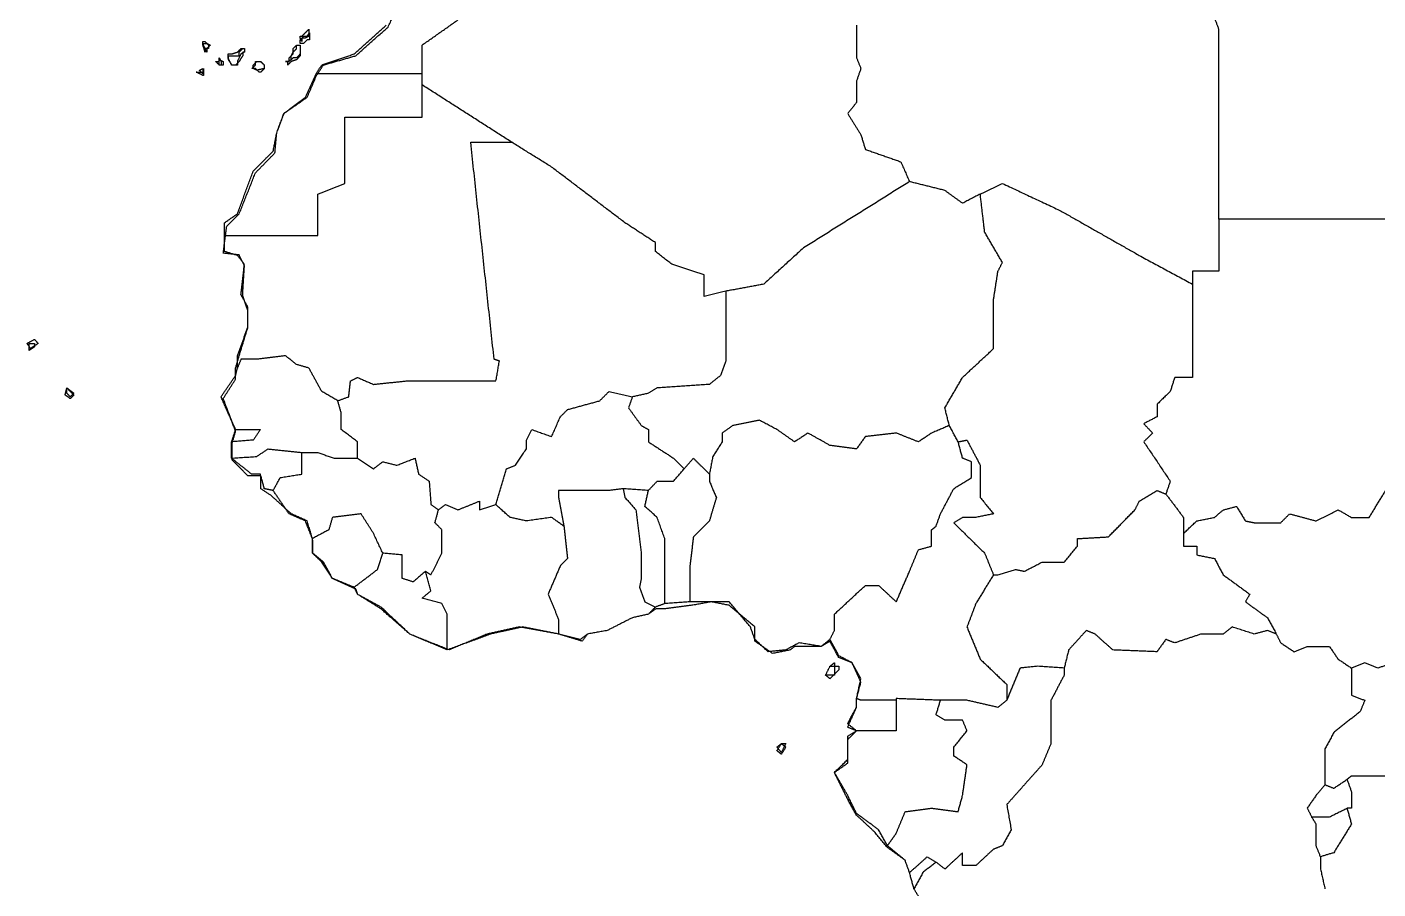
# Model space of a CAD drawing. Header units: millimetres. Extents: x 4 to 525, y -334 to -6.
# Drawn here: x 220.2 to 301.1, y -247.8 to -196.2 of the extents above; entities that cross this region are included whole.
import ezdxf

# ---------------------------------------------------------------- set-up
doc = ezdxf.new("R2010")
doc.units = ezdxf.units.MM
for name, color, linetype in [('boundaries346', 7, 'CONTINUOUS'), ('boundaries353', 7, 'CONTINUOUS'), ('boundaries375', 7, 'CONTINUOUS'), ('boundaries382', 7, 'CONTINUOUS'), ('boundaries395', 7, 'CONTINUOUS'), ('boundaries398', 7, 'CONTINUOUS'), ('boundaries399', 7, 'CONTINUOUS'), ('boundaries400', 7, 'CONTINUOUS'), ('boundaries405', 7, 'CONTINUOUS'), ('boundaries407', 7, 'CONTINUOUS'), ('boundaries409', 7, 'CONTINUOUS'), ('boundaries411', 7, 'CONTINUOUS'), ('boundaries412', 7, 'CONTINUOUS'), ('boundaries413', 7, 'CONTINUOUS'), ('boundaries415', 7, 'CONTINUOUS'), ('boundaries416', 7, 'CONTINUOUS'), ('boundaries430', 7, 'CONTINUOUS'), ('boundaries431', 7, 'CONTINUOUS'), ('boundaries443', 7, 'CONTINUOUS'), ('boundaries444', 7, 'CONTINUOUS'), ('boundaries445', 7, 'CONTINUOUS'), ('boundaries449', 7, 'CONTINUOUS'), ('boundaries465', 7, 'CONTINUOUS'), ('boundaries466', 7, 'CONTINUOUS'), ('boundaries477', 7, 'CONTINUOUS'), ('boundaries486', 7, 'CONTINUOUS'), ('boundaries489', 7, 'CONTINUOUS'), ('boundaries516', 7, 'CONTINUOUS'), ('boundaries520', 7, 'CONTINUOUS'), ('boundaries523', 7, 'CONTINUOUS'), ('boundaries529', 7, 'CONTINUOUS'), ('boundaries531', 7, 'CONTINUOUS'), ('boundaries534', 7, 'CONTINUOUS'), ('boundaries537', 7, 'CONTINUOUS'), ('boundaries546', 7, 'CONTINUOUS'), ('boundaries548', 7, 'CONTINUOUS'), ('boundaries549', 7, 'CONTINUOUS'), ('boundaries550', 7, 'CONTINUOUS'), ('boundaries557', 7, 'CONTINUOUS'), ('boundaries558', 7, 'CONTINUOUS'), ('boundaries559', 7, 'CONTINUOUS'), ('boundaries564', 7, 'CONTINUOUS'), ('boundaries565', 7, 'CONTINUOUS'), ('boundaries566', 7, 'CONTINUOUS'), ('boundaries571', 7, 'CONTINUOUS'), ('boundaries572', 7, 'CONTINUOUS'), ('boundaries574', 7, 'CONTINUOUS'), ('boundaries578', 7, 'CONTINUOUS'), ('boundaries581', 7, 'CONTINUOUS'), ('boundaries584', 7, 'CONTINUOUS'), ('boundaries593', 7, 'CONTINUOUS'), ('boundaries594', 7, 'CONTINUOUS'), ('boundaries595', 7, 'CONTINUOUS'), ('boundaries598', 7, 'CONTINUOUS'), ('boundaries599', 7, 'CONTINUOUS'), ('boundaries601', 7, 'CONTINUOUS'), ('boundaries603', 7, 'CONTINUOUS'), ('boundaries608', 7, 'CONTINUOUS'), ('boundaries609', 7, 'CONTINUOUS'), ('boundaries611', 7, 'CONTINUOUS'), ('boundaries613', 7, 'CONTINUOUS'), ('boundaries619', 7, 'CONTINUOUS'), ('boundaries620', 7, 'CONTINUOUS'), ('boundaries621', 7, 'CONTINUOUS'), ('boundaries626', 7, 'CONTINUOUS'), ('boundaries627', 7, 'CONTINUOUS'), ('boundaries629', 7, 'CONTINUOUS'), ('boundaries630', 7, 'CONTINUOUS'), ('boundaries635', 7, 'CONTINUOUS'), ('boundaries638', 7, 'CONTINUOUS'), ('boundaries640', 7, 'CONTINUOUS'), ('boundaries642', 7, 'CONTINUOUS'), ('boundaries643', 7, 'CONTINUOUS'), ('boundaries648', 7, 'CONTINUOUS'), ('boundaries650', 7, 'CONTINUOUS'), ('boundaries655', 7, 'CONTINUOUS'), ('boundaries658', 7, 'CONTINUOUS'), ('boundaries665', 7, 'CONTINUOUS'), ('boundaries670', 7, 'CONTINUOUS'), ('boundaries672', 7, 'CONTINUOUS'), ('boundaries673', 7, 'CONTINUOUS'), ('boundaries674', 7, 'CONTINUOUS'), ('boundaries677', 7, 'CONTINUOUS'), ('boundaries678', 7, 'CONTINUOUS'), ('boundaries679', 7, 'CONTINUOUS'), ('boundaries680', 7, 'CONTINUOUS'), ('boundaries681', 7, 'CONTINUOUS'), ('boundaries682', 7, 'CONTINUOUS'), ('boundaries692', 7, 'CONTINUOUS'), ('boundaries695', 7, 'CONTINUOUS'), ('boundaries705', 7, 'CONTINUOUS'), ('boundaries707', 7, 'CONTINUOUS'), ('boundaries708', 7, 'CONTINUOUS'), ('boundaries709', 7, 'CONTINUOUS'), ('boundaries713', 7, 'CONTINUOUS'), ('boundaries714', 7, 'CONTINUOUS'), ('boundaries719', 7, 'CONTINUOUS'), ('boundaries724', 7, 'CONTINUOUS'), ('boundaries729', 7, 'CONTINUOUS'), ('boundaries730', 7, 'CONTINUOUS'), ('boundaries731', 7, 'CONTINUOUS'), ('boundaries733', 7, 'CONTINUOUS'), ('mapOutline080', 7, 'CONTINUOUS'), ('mapOutline090', 7, 'CONTINUOUS'), ('mapOutline123', 7, 'CONTINUOUS'), ('mapOutline129', 7, 'CONTINUOUS'), ('mapOutline171', 7, 'CONTINUOUS'), ('mapOutline172', 7, 'CONTINUOUS'), ('mapOutline173', 7, 'CONTINUOUS'), ('mapOutline174', 7, 'CONTINUOUS'), ('mapOutline175', 7, 'CONTINUOUS'), ('mapOutline176', 7, 'CONTINUOUS'), ('mapOutline178', 7, 'CONTINUOUS'), ('mapOutline279', 7, 'CONTINUOUS')]:
    doc.layers.add(name, color=color, linetype=linetype)

msp = doc.modelspace()

# ---------------------------------------------------------------- linework, layer by layer
at = {"layer": 'boundaries346'}
for points in [[(239.792, -197.803), (241.723, -196.083)], [(237.86, -198.464), (239.792, -197.803)], [(237.516, -198.993), (237.86, -198.464)]]:
    msp.add_open_spline(points, degree=1, dxfattribs=at)
at = {"layer": 'boundaries353'}
for points in [[(243.866, -197.273), (246.01, -195.765)], [(243.866, -198.993), (243.866, -197.273)]]:
    msp.add_open_spline(points, degree=1, dxfattribs=at)
at = {"layer": 'boundaries375'}
for points in [[(291.571, -196.321), (291.042, -194.919)], [(291.571, -207.698), (291.571, -196.321)]]:
    msp.add_open_spline(points, degree=1, dxfattribs=at)
at = {"layer": 'boundaries382'}
for points in [[(269.875, -196.083), (269.875, -198.041)], [(269.875, -198.041), (270.14, -198.676)], [(270.14, -198.676), (269.875, -199.416)], [(269.875, -199.416), (269.875, -200.713)], [(269.875, -200.713), (269.346, -201.374)], [(269.346, -201.374), (270.14, -202.644)], [(270.14, -202.644), (270.404, -203.517)], [(270.404, -203.517), (272.521, -204.258)], [(272.521, -204.258), (273.05, -205.449)]]:
    msp.add_open_spline(points, degree=1, dxfattribs=at)
at = {"layer": 'boundaries395'}
for points in [[(236.67, -196.744), (236.881, -196.533)], [(236.881, -196.533), (237.093, -196.321)], [(237.093, -196.321), (237.093, -196.533)], [(237.093, -196.533), (237.093, -196.744)], [(236.564, -196.85), (236.564, -196.744)], [(236.564, -196.744), (236.67, -196.744)], [(236.67, -197.062), (236.564, -196.85)], [(236.67, -196.85), (236.67, -197.062)], [(236.881, -196.85), (236.67, -196.85)], [(237.093, -196.744), (236.881, -196.85)]]:
    msp.add_open_spline(points, degree=1, dxfattribs=at)
at = {"layer": 'boundaries398'}
for points in [[(230.743, -197.273), (230.743, -197.062)], [(230.743, -197.062), (230.875, -197.062)], [(230.875, -197.697), (230.743, -197.273)], [(230.875, -197.062), (231.087, -197.273)], [(231.087, -197.273), (231.087, -197.485)], [(230.875, -197.485), (230.875, -197.697)], [(231.087, -197.485), (230.875, -197.485)]]:
    msp.add_open_spline(points, degree=1, dxfattribs=at)
at = {"layer": 'boundaries399'}
for points in [[(236.352, -197.485), (236.352, -197.273)], [(236.352, -197.273), (236.564, -197.273)], [(236.564, -197.273), (236.564, -197.485)], [(235.903, -198.041), (236.141, -197.802)], [(236.141, -198.041), (235.903, -198.252)], [(235.903, -198.252), (235.903, -198.041)], [(236.141, -197.697), (236.352, -197.485)], [(236.141, -197.802), (236.141, -197.697)], [(236.352, -198.041), (236.141, -198.041)], [(236.564, -197.803), (236.352, -198.041)], [(236.564, -197.485), (236.564, -197.802)], [(235.903, -198.252), (235.691, -198.252)], [(235.691, -198.252), (235.903, -198.252)]]:
    msp.add_open_spline(points, degree=1, dxfattribs=at)
at = {"layer": 'boundaries400'}
for points in [[(232.251, -197.802), (232.463, -197.802)], [(232.251, -198.041), (232.251, -197.803)], [(232.463, -198.464), (232.251, -198.041)], [(232.463, -197.802), (232.807, -197.697)], [(232.807, -197.697), (233.019, -197.485)], [(233.019, -197.802), (232.807, -198.252)], [(233.019, -197.485), (233.23, -197.485)], [(233.23, -197.697), (233.019, -197.802)], [(233.23, -197.485), (233.23, -197.697)], [(232.807, -198.464), (232.463, -198.464)], [(232.807, -198.252), (232.807, -198.464)]]:
    msp.add_open_spline(points, degree=1, dxfattribs=at)
at = {"layer": 'boundaries405'}
for points in [[(231.722, -198.252), (231.722, -198.041)], [(231.722, -198.041), (231.828, -198.252)], [(231.722, -198.464), (231.722, -198.252)], [(231.828, -198.464), (231.722, -198.464)], [(231.828, -198.252), (231.828, -198.464)]]:
    msp.add_open_spline(points, degree=1, dxfattribs=at)
at = {"layer": 'boundaries407'}
for points in [[(233.759, -198.464), (233.971, -198.252)], [(233.759, -198.676), (233.759, -198.464)], [(233.971, -198.781), (233.759, -198.676)], [(233.971, -198.252), (234.183, -198.252)], [(234.421, -198.676), (233.971, -198.781)], [(234.183, -198.252), (234.421, -198.464)], [(234.421, -198.464), (234.421, -198.676)]]:
    msp.add_open_spline(points, degree=1, dxfattribs=at)
at = {"layer": 'boundaries409'}
for points in [[(230.531, -198.781), (230.743, -198.676)], [(230.743, -198.993), (230.531, -198.781)], [(230.743, -198.676), (230.743, -198.781)], [(230.743, -198.781), (230.743, -198.993)]]:
    msp.add_open_spline(points, degree=1, dxfattribs=at)
at = {"layer": 'boundaries411'}
msp.add_open_spline([(243.866, -198.993), (237.516, -198.993)], degree=1, dxfattribs=at)
at = {"layer": 'boundaries412'}
for points in [[(236.881, -200.395), (237.516, -198.993)], [(235.585, -201.374), (236.881, -200.395)], [(235.162, -202.539), (235.585, -201.374)], [(234.95, -203.623), (235.162, -202.539)], [(233.759, -204.814), (234.95, -203.623)], [(232.807, -207.38), (233.759, -204.814)], [(232.04, -207.91), (232.807, -207.38)], [(232.04, -209.629), (232.04, -207.91)]]:
    msp.add_open_spline(points, degree=1, dxfattribs=at)
at = {"layer": 'boundaries413'}
msp.add_open_spline([(243.866, -199.655), (243.866, -198.993)], degree=1, dxfattribs=at)
at = {"layer": 'boundaries415'}
msp.add_open_spline([(249.238, -203.094), (243.866, -199.655)], degree=1, dxfattribs=at)
at = {"layer": 'boundaries416'}
for points in [[(243.866, -201.586), (243.866, -199.655)], [(239.236, -205.555), (239.236, -201.586)], [(239.236, -201.586), (243.866, -201.586)], [(237.622, -206.19), (239.236, -205.555)], [(237.622, -206.957), (237.622, -206.19)], [(237.622, -208.677), (237.622, -206.957)], [(232.04, -209.629), (232.04, -208.677)], [(232.04, -208.677), (237.622, -208.677)]]:
    msp.add_open_spline(points, degree=1, dxfattribs=at)
at = {"layer": 'boundaries430'}
for points in [[(251.619, -204.576), (249.238, -203.094)], [(256.011, -207.91), (251.619, -204.576)], [(257.836, -209.1), (256.011, -207.91)], [(257.836, -209.629), (257.836, -209.1)], [(258.815, -210.397), (257.836, -209.629)], [(260.747, -211.032), (258.815, -210.397)], [(260.747, -212.328), (260.747, -211.032)], [(262.043, -212.011), (260.747, -212.328)]]:
    msp.add_open_spline(points, degree=1, dxfattribs=at)
at = {"layer": 'boundaries431'}
for points in [[(248.179, -216.085), (246.777, -203.094)], [(246.777, -203.094), (249.237, -203.094)], [(248.497, -216.191), (248.179, -216.085)], [(248.285, -217.382), (248.497, -216.191)], [(239.474, -218.334), (239.58, -217.382)], [(239.58, -217.382), (240.004, -217.17)], [(240.004, -217.17), (240.956, -217.593)], [(240.956, -217.593), (242.914, -217.382)], [(242.914, -217.382), (248.285, -217.382)], [(238.813, -218.572), (239.474, -218.334)]]:
    msp.add_open_spline(points, degree=1, dxfattribs=at)
at = {"layer": 'boundaries443'}
for points in [[(275.167, -205.978), (273.05, -205.449)], [(276.225, -206.745), (275.167, -205.978)], [(277.283, -206.19), (276.225, -206.745)]]:
    msp.add_open_spline(points, degree=1, dxfattribs=at)
at = {"layer": 'boundaries444'}
for points in [[(273.05, -205.449), (266.7, -209.418)], [(266.7, -209.418), (264.319, -211.587)], [(264.319, -211.587), (262.043, -212.011)]]:
    msp.add_open_spline(points, degree=1, dxfattribs=at)
at = {"layer": 'boundaries445'}
for points in [[(277.283, -206.19), (278.606, -205.555)], [(278.606, -205.555), (282.046, -207.169)], [(282.046, -207.169), (286.808, -209.868)], [(286.808, -209.868), (289.983, -211.587)]]:
    msp.add_open_spline(points, degree=1, dxfattribs=at)
at = {"layer": 'boundaries449'}
for points in [[(277.548, -208.465), (277.283, -206.19)], [(278.606, -210.291), (277.548, -208.465)], [(278.342, -210.82), (278.606, -210.291)], [(278.077, -212.54), (278.342, -210.82)], [(278.077, -215.45), (278.077, -212.54)], [(276.225, -217.17), (278.077, -215.45)], [(275.167, -218.996), (276.225, -217.17)], [(275.431, -220.054), (275.167, -218.996)]]:
    msp.add_open_spline(points, degree=1, dxfattribs=at)
at = {"layer": 'boundaries465'}
msp.add_open_spline([(308.24, -207.698), (291.571, -207.698)], degree=1, dxfattribs=at)
at = {"layer": 'boundaries466'}
for points in [[(291.571, -207.698), (291.571, -210.82)], [(291.571, -210.82), (289.983, -210.82)], [(289.983, -210.82), (289.983, -211.587)]]:
    msp.add_open_spline(points, degree=1, dxfattribs=at)
at = {"layer": 'boundaries477'}
for points in [[(232.807, -209.868), (232.04, -209.629)], [(233.23, -210.397), (232.807, -209.868)], [(233.019, -212.222), (233.23, -210.397)], [(233.442, -212.963), (233.019, -212.222)], [(233.442, -214.154), (233.442, -212.963)], [(232.807, -215.874), (233.442, -214.154)], [(232.807, -216.614), (232.807, -215.874)]]:
    msp.add_open_spline(points, degree=1, dxfattribs=at)
at = {"layer": 'boundaries486'}
for points in [[(289.983, -211.587), (289.983, -217.17)], [(288.925, -217.17), (288.66, -218.017)], [(289.983, -217.17), (288.925, -217.17)], [(288.66, -218.017), (287.867, -218.784)], [(287.867, -218.784), (287.867, -219.525)], [(287.867, -219.525), (287.073, -219.948)], [(287.073, -219.948), (287.602, -220.504)], [(287.602, -220.504), (287.073, -221.033)], [(287.073, -221.033), (288.66, -223.388)], [(288.66, -223.388), (288.396, -224.155)]]:
    msp.add_open_spline(points, degree=1, dxfattribs=at)
at = {"layer": 'boundaries489'}
for points in [[(262.043, -212.011), (262.043, -216.191)], [(262.043, -216.191), (261.726, -217.064)], [(261.726, -217.064), (261.064, -217.593)], [(257.413, -218.122), (256.461, -218.334)], [(257.942, -217.805), (257.413, -218.122)], [(261.064, -217.593), (257.942, -217.805)]]:
    msp.add_open_spline(points, degree=1, dxfattribs=at)
at = {"layer": 'boundaries516'}
for points in [[(220.213, -215.133), (220.662, -214.895)], [(220.424, -215.45), (220.213, -215.133)], [(220.874, -215.133), (220.424, -215.45)], [(220.662, -214.895), (220.874, -215.133)]]:
    msp.add_open_spline(points, degree=1, dxfattribs=at)
at = {"layer": 'boundaries520'}
for points in [[(235.691, -215.874), (233.971, -216.085)], [(236.352, -216.403), (235.691, -215.874)], [(233.019, -216.085), (232.807, -216.614)], [(233.971, -216.085), (233.019, -216.085)], [(237.093, -216.614), (236.352, -216.403)], [(237.86, -218.017), (237.093, -216.614)], [(238.813, -218.572), (237.86, -218.017)]]:
    msp.add_open_spline(points, degree=1, dxfattribs=at)
at = {"layer": 'boundaries523'}
for points in [[(232.701, -217.064), (232.807, -216.614)], [(231.828, -218.334), (232.701, -217.064)], [(232.701, -220.292), (231.828, -218.334)]]:
    msp.add_open_spline(points, degree=1, dxfattribs=at)
at = {"layer": 'boundaries529'}
for points in [[(222.594, -218.123), (222.594, -217.805)], [(222.594, -217.805), (223.017, -218.123)], [(222.806, -218.334), (222.594, -218.123)], [(223.017, -218.123), (222.806, -218.334)]]:
    msp.add_open_spline(points, degree=1, dxfattribs=at)
at = {"layer": 'boundaries531'}
for points in [[(254.503, -218.572), (255.058, -218.017)], [(255.058, -218.017), (256.461, -218.334)], [(252.148, -219.525), (252.571, -219.101)], [(252.571, -219.101), (254.503, -218.572)], [(251.619, -220.715), (252.148, -219.525)], [(250.111, -220.927), (250.428, -220.292)], [(250.428, -220.292), (251.619, -220.715)], [(249.449, -222.435), (250.111, -221.456)], [(250.111, -221.456), (250.111, -220.927)], [(248.285, -224.79), (248.92, -222.647)], [(248.92, -222.647), (249.449, -222.435)]]:
    msp.add_open_spline(points, degree=1, dxfattribs=at)
at = {"layer": 'boundaries534'}
for points in [[(256.461, -218.334), (256.223, -218.996)], [(256.223, -218.996), (256.99, -220.054)], [(256.99, -220.054), (257.413, -220.292)], [(257.413, -220.292), (257.413, -221.033)], [(257.413, -221.033), (258.921, -222.012)], [(258.921, -222.012), (259.556, -222.647)]]:
    msp.add_open_spline(points, degree=1, dxfattribs=at)
at = {"layer": 'boundaries537'}
for points in [[(239.025, -219.313), (238.813, -218.572)], [(239.025, -220.292), (239.025, -219.313)], [(240.004, -221.033), (239.025, -220.292)], [(240.004, -222.012), (240.004, -221.033)]]:
    msp.add_open_spline(points, degree=1, dxfattribs=at)
at = {"layer": 'boundaries546'}
for points in [[(264.054, -219.736), (262.467, -220.054)], [(265.113, -220.292), (264.054, -219.736)], [(262.467, -220.054), (261.832, -220.504)], [(261.832, -220.504), (261.832, -221.033)], [(266.171, -221.033), (265.112, -220.292)], [(266.965, -220.504), (266.171, -221.033)], [(268.288, -221.245), (266.965, -220.504)], [(270.404, -220.715), (269.875, -221.456)], [(272.256, -220.504), (270.404, -220.715)], [(273.579, -221.033), (272.256, -220.504)], [(274.373, -220.504), (273.579, -221.033)], [(275.431, -220.054), (274.373, -220.504)], [(261.832, -221.033), (261.276, -221.906)], [(269.875, -221.456), (268.288, -221.245)], [(261.276, -221.906), (261.064, -222.964)]]:
    msp.add_open_spline(points, degree=1, dxfattribs=at)
at = {"layer": 'boundaries548'}
msp.add_open_spline([(275.96, -221.033), (275.431, -220.054)], degree=1, dxfattribs=at)
at = {"layer": 'boundaries549'}
for points in [[(232.701, -220.292), (234.183, -220.292)], [(234.183, -220.292), (233.759, -220.927)], [(233.759, -220.927), (232.463, -221.033)]]:
    msp.add_open_spline(points, degree=1, dxfattribs=at)
at = {"layer": 'boundaries550'}
msp.add_open_spline([(232.463, -221.033), (232.701, -220.292)], degree=1, dxfattribs=at)
at = {"layer": 'boundaries557'}
for points in [[(275.96, -221.033), (276.49, -220.927)], [(276.49, -220.927), (277.283, -222.435)], [(277.283, -222.435), (277.283, -224.367)], [(277.283, -224.367), (278.077, -225.346)], [(276.225, -225.557), (275.696, -225.875)], [(277.019, -225.557), (276.225, -225.557)], [(278.077, -225.346), (277.019, -225.557)], [(275.696, -225.875), (277.548, -227.7)], [(277.548, -227.7), (278.077, -228.997)]]:
    msp.add_open_spline(points, degree=1, dxfattribs=at)
at = {"layer": 'boundaries558'}
for points in [[(276.225, -222.012), (275.96, -221.033)], [(276.754, -222.224), (276.225, -222.012)], [(276.754, -223.176), (276.754, -222.224)], [(275.696, -223.838), (276.754, -223.176)], [(274.902, -225.346), (275.696, -223.838)], [(274.637, -226.086), (274.902, -225.346)], [(274.373, -226.298), (274.638, -226.086)], [(274.373, -227.277), (274.373, -226.298)], [(273.579, -227.489), (274.373, -227.277)], [(273.05, -228.785), (273.579, -227.489)], [(272.256, -230.611), (273.05, -228.785)], [(268.552, -231.352), (270.404, -229.632)], [(270.404, -229.632), (271.198, -229.632)], [(271.198, -229.632), (272.256, -230.611)], [(268.552, -232.331), (268.552, -231.352)], [(268.288, -232.86), (268.552, -232.331)]]:
    msp.add_open_spline(points, degree=1, dxfattribs=at)
at = {"layer": 'boundaries559'}
msp.add_open_spline([(232.463, -222.012), (232.463, -221.033)], degree=1, dxfattribs=at)
at = {"layer": 'boundaries564'}
for points in [[(233.971, -221.906), (234.633, -221.456)], [(234.633, -221.456), (236.67, -221.668)], [(232.463, -222.012), (233.971, -221.906)]]:
    msp.add_open_spline(points, degree=1, dxfattribs=at)
at = {"layer": 'boundaries565'}
for points in [[(236.67, -221.668), (237.622, -221.668)], [(237.622, -221.668), (238.601, -222.012)], [(238.601, -222.012), (240.004, -222.012)]]:
    msp.add_open_spline(points, degree=1, dxfattribs=at)
at = {"layer": 'boundaries566'}
for points in [[(236.67, -222.964), (236.67, -221.668)], [(234.95, -223.943), (235.373, -223.176)], [(235.373, -223.176), (236.67, -222.964)]]:
    msp.add_open_spline(points, degree=1, dxfattribs=at)
at = {"layer": 'boundaries571'}
for points in [[(240.004, -222.012), (240.956, -222.647)], [(240.956, -222.647), (241.512, -222.224)], [(241.512, -222.224), (242.358, -222.435)], [(242.358, -222.435), (243.443, -222.012)], [(243.443, -222.012), (243.655, -222.964)], [(243.655, -222.964), (244.29, -223.388)], [(244.29, -223.388), (244.396, -224.79)], [(244.396, -224.79), (244.845, -225.107)]]:
    msp.add_open_spline(points, degree=1, dxfattribs=at)
at = {"layer": 'boundaries572'}
for points in [[(259.556, -222.647), (260.112, -222.012)], [(260.112, -222.012), (261.064, -222.964)]]:
    msp.add_open_spline(points, degree=1, dxfattribs=at)
at = {"layer": 'boundaries574'}
for points in [[(233.654, -222.964), (232.463, -222.012)], [(234.183, -222.964), (233.654, -222.964)], [(234.421, -223.837), (234.183, -222.964)], [(234.95, -223.943), (234.421, -223.838)]]:
    msp.add_open_spline(points, degree=1, dxfattribs=at)
at = {"layer": 'boundaries578'}
for points in [[(300.567, -225.557), (301.625, -223.838)], [(290.248, -225.769), (291.306, -225.557)], [(291.306, -225.557), (291.835, -225.107)], [(291.835, -225.107), (292.629, -224.896)], [(292.629, -224.896), (293.158, -225.769)], [(295.275, -225.875), (295.804, -225.346)], [(295.804, -225.346), (297.392, -225.769)], [(297.392, -225.769), (298.715, -225.107)], [(298.715, -225.107), (299.508, -225.557)], [(299.508, -225.557), (300.567, -225.557)], [(289.454, -226.51), (290.248, -225.769)], [(293.158, -225.769), (293.688, -225.875)], [(293.688, -225.875), (295.275, -225.875)]]:
    msp.add_open_spline(points, degree=1, dxfattribs=at)
at = {"layer": 'boundaries581'}
for points in [[(258.921, -223.388), (259.556, -222.647)], [(257.413, -223.943), (257.942, -223.388)], [(257.942, -223.388), (258.921, -223.388)]]:
    msp.add_open_spline(points, degree=1, dxfattribs=at)
at = {"layer": 'boundaries584'}
for points in [[(261.064, -222.964), (261.064, -223.388)], [(261.064, -223.388), (261.488, -224.367)], [(261.488, -224.367), (261.064, -225.769)], [(261.064, -225.769), (260.112, -226.721)], [(260.112, -226.721), (259.9, -228.441)], [(259.9, -228.441), (259.9, -230.611)]]:
    msp.add_open_spline(points, degree=1, dxfattribs=at)
at = {"layer": 'boundaries593'}
msp.add_open_spline([(257.413, -223.943), (255.905, -223.838)], degree=1, dxfattribs=at)
at = {"layer": 'boundaries594'}
for points in [[(255.905, -223.838), (256.011, -224.367)], [(256.011, -224.367), (256.672, -225.108)], [(256.672, -225.108), (256.99, -227.7)], [(256.99, -227.7), (256.99, -229.209)], [(256.99, -229.209), (256.884, -229.738)], [(256.884, -229.738), (257.201, -230.611)], [(257.201, -230.611), (257.836, -230.928)]]:
    msp.add_open_spline(points, degree=1, dxfattribs=at)
at = {"layer": 'boundaries595'}
for points in [[(255.058, -223.943), (252.042, -223.943)], [(252.042, -223.943), (252.042, -224.367)], [(255.905, -223.838), (255.058, -223.943)], [(252.042, -224.367), (252.36, -226.086)]]:
    msp.add_open_spline(points, degree=1, dxfattribs=at)
at = {"layer": 'boundaries598'}
for points in [[(286.808, -224.578), (287.867, -223.943)], [(287.867, -223.943), (288.396, -224.155)], [(286.544, -225.107), (286.808, -224.578)], [(284.956, -226.721), (286.544, -225.107)], [(282.31, -228.23), (283.104, -227.277)], [(283.104, -226.827), (284.956, -226.721)], [(283.104, -227.277), (283.104, -226.827)], [(278.342, -228.997), (279.4, -228.679)], [(279.4, -228.679), (279.929, -228.785)], [(279.929, -228.785), (280.988, -228.23)], [(280.988, -228.23), (282.31, -228.23)], [(278.077, -228.997), (278.342, -228.997)]]:
    msp.add_open_spline(points, degree=1, dxfattribs=at)
at = {"layer": 'boundaries599'}
for points in [[(257.201, -224.896), (257.413, -223.943)], [(257.942, -225.557), (257.201, -224.896)], [(258.392, -226.827), (257.942, -225.557)], [(258.392, -230.717), (258.392, -226.827)]]:
    msp.add_open_spline(points, degree=1, dxfattribs=at)
at = {"layer": 'boundaries601'}
for points in [[(235.902, -225.346), (234.95, -223.943)], [(236.881, -225.769), (235.902, -225.346)], [(237.305, -226.827), (236.881, -225.769)]]:
    msp.add_open_spline(points, degree=1, dxfattribs=at)
at = {"layer": 'boundaries603'}
for points in [[(288.396, -224.155), (289.454, -225.557)], [(289.454, -225.557), (289.454, -226.51)]]:
    msp.add_open_spline(points, degree=1, dxfattribs=at)
at = {"layer": 'boundaries608'}
for points in [[(244.845, -225.108), (245.269, -224.79)], [(245.269, -224.79), (246.01, -225.108)], [(246.01, -225.108), (247.306, -224.578)], [(247.306, -224.578), (247.306, -225.108)], [(247.306, -225.108), (248.285, -224.79)]]:
    msp.add_open_spline(points, degree=1, dxfattribs=at)
at = {"layer": 'boundaries609'}
for points in [[(249.132, -225.557), (248.285, -224.79)], [(250.111, -225.769), (249.132, -225.557)], [(251.619, -225.557), (250.111, -225.769)], [(252.36, -226.086), (251.619, -225.557)]]:
    msp.add_open_spline(points, degree=1, dxfattribs=at)
at = {"layer": 'boundaries611'}
for points in [[(244.634, -225.875), (244.845, -225.108)], [(245.057, -226.298), (244.634, -225.875)], [(245.057, -227.7), (245.057, -226.298)], [(244.396, -228.997), (245.057, -227.7)], [(244.078, -228.785), (244.396, -228.997)]]:
    msp.add_open_spline(points, degree=1, dxfattribs=at)
at = {"layer": 'boundaries613'}
for points in [[(238.495, -225.557), (238.284, -226.298)], [(240.215, -225.346), (238.495, -225.557)], [(240.956, -226.51), (240.215, -225.346)], [(238.284, -226.298), (237.305, -226.827)], [(241.512, -227.7), (240.956, -226.51)]]:
    msp.add_open_spline(points, degree=1, dxfattribs=at)
at = {"layer": 'boundaries619'}
for points in [[(252.36, -226.086), (252.571, -228.018)], [(252.571, -228.018), (252.148, -228.441)], [(252.148, -228.441), (251.407, -230.161)], [(251.407, -230.161), (252.042, -231.669)], [(252.042, -231.669), (252.042, -232.542)]]:
    msp.add_open_spline(points, degree=1, dxfattribs=at)
at = {"layer": 'boundaries620'}
for points in [[(289.454, -226.51), (289.454, -227.277)], [(289.454, -227.277), (290.248, -227.277)], [(290.248, -227.277), (290.248, -227.806)], [(290.248, -227.806), (291.306, -228.018)], [(291.306, -228.018), (291.835, -228.997)], [(291.835, -228.997), (293.423, -230.161)], [(293.423, -230.161), (293.158, -230.611)], [(293.158, -230.611), (294.481, -231.563)], [(294.481, -231.563), (295.01, -232.542)]]:
    msp.add_open_spline(points, degree=1, dxfattribs=at)
at = {"layer": 'boundaries621'}
for points in [[(237.305, -227.7), (237.305, -226.827)], [(237.86, -228.23), (237.305, -227.7)], [(238.495, -229.209), (237.86, -228.23)], [(239.792, -229.738), (238.495, -229.209)]]:
    msp.add_open_spline(points, degree=1, dxfattribs=at)
at = {"layer": 'boundaries626'}
for points in [[(242.676, -227.806), (241.512, -227.7)], [(242.676, -229.209), (242.676, -227.806)], [(244.078, -228.785), (243.337, -229.42)], [(243.337, -229.42), (242.676, -229.209)]]:
    msp.add_open_spline(points, degree=1, dxfattribs=at)
at = {"layer": 'boundaries627'}
for points in [[(241.194, -228.679), (241.512, -227.7)], [(239.792, -229.738), (241.194, -228.679)]]:
    msp.add_open_spline(points, degree=1, dxfattribs=at)
at = {"layer": 'boundaries629'}
for points in [[(244.396, -229.949), (244.078, -228.785)], [(243.866, -230.399), (244.396, -229.949)], [(245.057, -230.717), (243.866, -230.399)], [(245.375, -231.352), (245.057, -230.717)], [(245.375, -233.495), (245.375, -231.352)]]:
    msp.add_open_spline(points, degree=1, dxfattribs=at)
at = {"layer": 'boundaries630'}
for points in [[(278.077, -228.997), (277.019, -230.717)], [(277.019, -230.717), (276.49, -232.119)], [(276.49, -232.119), (277.283, -234.05)], [(277.283, -234.05), (278.871, -235.559)], [(278.871, -235.559), (278.871, -236.511)]]:
    msp.add_open_spline(points, degree=1, dxfattribs=at)
at = {"layer": 'boundaries635'}
for points in [[(240.004, -230.161), (239.792, -229.738)], [(241.406, -230.928), (240.004, -230.161)], [(243.126, -232.542), (241.406, -230.928)], [(245.375, -233.495), (243.126, -232.542)]]:
    msp.add_open_spline(points, degree=1, dxfattribs=at)
at = {"layer": 'boundaries638'}
for points in [[(261.064, -230.611), (259.9, -230.611)], [(262.255, -230.611), (261.064, -230.611)], [(263.525, -232.119), (262.255, -230.611)], [(263.79, -232.86), (263.525, -232.119)], [(264.583, -233.601), (263.79, -232.86)], [(268.287, -232.86), (267.758, -233.283)], [(265.642, -233.495), (264.583, -233.601)], [(266.435, -233.071), (265.642, -233.495)], [(267.758, -233.283), (266.435, -233.071)]]:
    msp.add_open_spline(points, degree=1, dxfattribs=at)
at = {"layer": 'boundaries640'}
msp.add_open_spline([(259.9, -230.611), (258.392, -230.717)], degree=1, dxfattribs=at)
at = {"layer": 'boundaries642'}
msp.add_open_spline([(258.392, -230.717), (257.836, -230.928)], degree=1, dxfattribs=at)
at = {"layer": 'boundaries643'}
for points in [[(257.836, -230.928), (257.413, -231.352)], [(256.461, -231.563), (254.952, -232.331)], [(257.413, -231.352), (256.461, -231.563)], [(253.339, -232.86), (252.042, -232.542)], [(253.762, -232.542), (253.339, -232.86)], [(254.952, -232.331), (253.762, -232.542)]]:
    msp.add_open_spline(points, degree=1, dxfattribs=at)
at = {"layer": 'boundaries648'}
for points in [[(292.365, -232.119), (291.835, -232.542)], [(293.687, -232.542), (292.365, -232.119)], [(283.633, -232.331), (282.575, -233.495)], [(284.162, -232.542), (283.633, -232.331)], [(285.221, -233.495), (284.162, -232.542)], [(288.396, -232.86), (287.867, -233.601)], [(288.925, -233.071), (288.396, -232.86)], [(290.512, -232.542), (288.925, -233.071)], [(291.835, -232.542), (290.512, -232.542)], [(294.481, -232.331), (293.687, -232.542)], [(295.01, -232.542), (294.481, -232.331)], [(282.575, -233.495), (282.31, -234.58)], [(287.867, -233.601), (285.221, -233.495)]]:
    msp.add_open_spline(points, degree=1, dxfattribs=at)
at = {"layer": 'boundaries650'}
for points in [[(249.899, -232.119), (247.967, -232.542)], [(252.042, -232.542), (249.899, -232.119)], [(247.967, -232.542), (245.375, -233.495)]]:
    msp.add_open_spline(points, degree=1, dxfattribs=at)
at = {"layer": 'boundaries655'}
for points in [[(295.01, -232.542), (295.275, -233.071)], [(295.275, -233.071), (296.069, -233.601)], [(296.069, -233.601), (296.862, -233.283)], [(296.862, -233.283), (298.185, -233.283)], [(298.185, -233.283), (298.715, -234.05)], [(298.715, -234.05), (299.508, -234.58)]]:
    msp.add_open_spline(points, degree=1, dxfattribs=at)
at = {"layer": 'boundaries658'}
for points in [[(268.817, -233.839), (268.287, -232.86)], [(269.61, -234.262), (268.817, -233.839)], [(270.14, -235.215), (269.61, -234.262)], [(269.875, -236.405), (270.14, -235.215)]]:
    msp.add_open_spline(points, degree=1, dxfattribs=at)
at = {"layer": 'boundaries665'}
for points in [[(300.302, -234.262), (299.508, -234.58)], [(301.096, -234.58), (300.302, -234.262)], [(302.683, -234.05), (301.096, -234.58)]]:
    msp.add_open_spline(points, degree=1, dxfattribs=at)
at = {"layer": 'boundaries670'}
for points in [[(268.023, -235.003), (268.287, -234.474)], [(268.287, -234.474), (268.552, -234.262)], [(268.552, -234.262), (268.552, -234.58)], [(268.552, -235.003), (268.023, -235.003)], [(268.552, -234.58), (268.552, -235.003)]]:
    msp.add_open_spline(points, degree=1, dxfattribs=at)
at = {"layer": 'boundaries672'}
for points in [[(280.723, -234.474), (279.665, -234.58)], [(282.31, -234.58), (280.723, -234.474)], [(279.665, -234.58), (278.871, -236.511)]]:
    msp.add_open_spline(points, degree=1, dxfattribs=at)
at = {"layer": 'boundaries673'}
for points in [[(299.508, -234.58), (299.508, -236.194)], [(299.508, -236.194), (300.302, -236.511)], [(300.302, -236.511), (300.037, -237.173)], [(300.038, -237.173), (298.45, -238.442)], [(298.45, -238.442), (297.921, -239.421)], [(297.921, -239.421), (297.921, -241.565)]]:
    msp.add_open_spline(points, degree=1, dxfattribs=at)
at = {"layer": 'boundaries674'}
for points in [[(282.31, -235.003), (281.517, -236.511)], [(282.31, -234.58), (282.31, -235.003)], [(281.517, -236.511), (281.517, -238.125)], [(281.517, -238.125), (281.517, -239.104)], [(281.517, -239.104), (280.987, -240.374)], [(280.987, -240.374), (279.929, -241.565)], [(279.929, -241.565), (278.871, -242.755)], [(278.871, -242.755), (279.135, -244.263)], [(279.135, -244.263), (278.606, -245.216)], [(276.225, -245.639), (275.167, -246.618)], [(276.225, -246.406), (276.225, -245.639)], [(278.077, -245.428), (277.019, -246.406)], [(278.606, -245.216), (278.077, -245.428)], [(275.167, -246.618), (274.637, -246.195)], [(277.019, -246.406), (276.225, -246.406)]]:
    msp.add_open_spline(points, degree=1, dxfattribs=at)
at = {"layer": 'boundaries677'}
for points in [[(270.14, -236.511), (269.875, -236.405)], [(272.256, -236.511), (270.14, -236.511)]]:
    msp.add_open_spline(points, degree=1, dxfattribs=at)
at = {"layer": 'boundaries678'}
for points in [[(269.346, -237.913), (269.875, -236.934)], [(269.875, -236.934), (269.875, -236.405)], [(269.875, -238.337), (269.346, -237.913)]]:
    msp.add_open_spline(points, degree=1, dxfattribs=at)
at = {"layer": 'boundaries679'}
for points in [[(274.902, -236.511), (272.256, -236.405)], [(272.256, -236.405), (272.256, -236.511)]]:
    msp.add_open_spline(points, degree=1, dxfattribs=at)
at = {"layer": 'boundaries680'}
for points in [[(276.49, -236.511), (274.902, -236.511)], [(278.342, -236.934), (276.49, -236.511)], [(278.871, -236.511), (278.342, -236.934)]]:
    msp.add_open_spline(points, degree=1, dxfattribs=at)
at = {"layer": 'boundaries681'}
for points in [[(272.256, -236.511), (272.256, -238.337)], [(272.256, -238.337), (269.875, -238.337)]]:
    msp.add_open_spline(points, degree=1, dxfattribs=at)
at = {"layer": 'boundaries682'}
for points in [[(274.637, -237.384), (274.902, -236.511)], [(275.167, -237.702), (274.637, -237.384)], [(276.225, -237.702), (275.167, -237.702)], [(276.49, -238.337), (276.225, -237.702)], [(275.696, -239.316), (276.49, -238.337)], [(275.696, -239.845), (275.696, -239.316)], [(276.49, -240.374), (275.696, -239.845)], [(276.225, -242.2), (276.49, -240.374)], [(275.96, -243.179), (276.225, -242.2)], [(272.256, -244.475), (272.785, -243.179)], [(272.785, -243.179), (274.373, -242.967)], [(274.373, -242.967), (275.96, -243.179)], [(271.727, -245.216), (272.256, -244.475)]]:
    msp.add_open_spline(points, degree=1, dxfattribs=at)
at = {"layer": 'boundaries692'}
for points in [[(269.346, -238.654), (269.875, -238.337)], [(269.346, -240.056), (269.346, -238.654)], [(268.552, -240.824), (269.346, -240.056)], [(269.346, -242.2), (268.552, -240.824)], [(269.875, -243.284), (269.346, -242.2)], [(271.198, -244.263), (269.875, -243.284)], [(271.727, -245.216), (271.198, -244.263)]]:
    msp.add_open_spline(points, degree=1, dxfattribs=at)
at = {"layer": 'boundaries695'}
for points in [[(265.113, -239.316), (265.377, -239.104)], [(265.377, -239.633), (265.113, -239.316)], [(265.377, -239.104), (265.642, -239.104)], [(265.642, -239.104), (265.377, -239.633)]]:
    msp.add_open_spline(points, degree=1, dxfattribs=at)
at = {"layer": 'boundaries705'}
for points in [[(299.244, -241.247), (299.508, -241.035)], [(299.508, -241.035), (304.006, -241.035)]]:
    msp.add_open_spline(points, degree=1, dxfattribs=at)
at = {"layer": 'boundaries707'}
for points in [[(299.244, -241.247), (299.508, -241.988)], [(299.508, -241.988), (299.508, -242.967)], [(299.508, -242.967), (299.244, -242.967)]]:
    msp.add_open_spline(points, degree=1, dxfattribs=at)
at = {"layer": 'boundaries708'}
for points in [[(297.921, -241.565), (298.45, -241.776)], [(298.45, -241.776), (299.244, -241.247)]]:
    msp.add_open_spline(points, degree=1, dxfattribs=at)
at = {"layer": 'boundaries709'}
for points in [[(297.921, -241.565), (297.392, -242.2)], [(297.392, -242.2), (296.862, -242.967)], [(296.862, -242.967), (297.127, -243.496)]]:
    msp.add_open_spline(points, degree=1, dxfattribs=at)
at = {"layer": 'boundaries713'}
for points in [[(299.244, -242.967), (299.508, -243.919)], [(299.508, -243.919), (298.45, -245.639)], [(298.45, -245.639), (297.656, -245.877)]]:
    msp.add_open_spline(points, degree=1, dxfattribs=at)
at = {"layer": 'boundaries714'}
for points in [[(298.185, -243.496), (299.244, -242.967)], [(297.127, -243.496), (298.185, -243.496)]]:
    msp.add_open_spline(points, degree=1, dxfattribs=at)
at = {"layer": 'boundaries719'}
for points in [[(297.392, -243.919), (297.127, -243.496)], [(297.392, -245.216), (297.392, -243.919)], [(297.656, -245.877), (297.392, -245.216)]]:
    msp.add_open_spline(points, degree=1, dxfattribs=at)
at = {"layer": 'boundaries724'}
for points in [[(272.785, -246.089), (271.727, -245.216)], [(273.05, -246.83), (272.785, -246.089)]]:
    msp.add_open_spline(points, degree=1, dxfattribs=at)
at = {"layer": 'boundaries729'}
for points in [[(273.05, -246.83), (274.108, -245.877)], [(274.108, -245.877), (274.638, -246.195)]]:
    msp.add_open_spline(points, degree=1, dxfattribs=at)
at = {"layer": 'boundaries730'}
for points in [[(297.656, -245.877), (297.656, -246.618)], [(297.656, -246.618), (297.921, -247.809)]]:
    msp.add_open_spline(points, degree=1, dxfattribs=at)
at = {"layer": 'boundaries731'}
for points in [[(274.638, -246.195), (273.844, -246.83)], [(273.844, -246.83), (273.315, -247.809)]]:
    msp.add_open_spline(points, degree=1, dxfattribs=at)
at = {"layer": 'boundaries733'}
msp.add_open_spline([(273.315, -247.809), (273.05, -246.83)], degree=1, dxfattribs=at)
at = {"layer": 'mapOutline080'}
for points in [[(265.113, -239.527), (265.377, -239.104)], [(265.377, -239.104), (265.642, -239.316)], [(265.642, -239.316), (265.377, -239.739)], [(265.377, -239.739), (265.113, -239.527)]]:
    msp.add_open_spline(points, degree=1, dxfattribs=at)
at = {"layer": 'mapOutline090'}
for points in [[(268.023, -235.003), (268.288, -234.474)], [(268.288, -234.474), (268.817, -234.474)], [(268.817, -234.474), (268.817, -234.685)], [(268.288, -235.215), (268.023, -235.003)], [(268.817, -234.685), (268.288, -235.215)]]:
    msp.add_open_spline(points, degree=1, dxfattribs=at)
at = {"layer": 'mapOutline123'}
for points in [[(222.488, -218.228), (222.594, -217.805)], [(222.806, -218.44), (222.488, -218.228)], [(222.594, -217.805), (223.017, -218.228)], [(223.017, -218.228), (222.806, -218.44)]]:
    msp.add_open_spline(points, degree=1, dxfattribs=at)
at = {"layer": 'mapOutline129'}
for points in [[(220.345, -215.556), (220.345, -215.133)], [(220.345, -215.133), (220.662, -215.133)], [(220.662, -215.133), (220.662, -215.344)], [(220.662, -215.344), (220.345, -215.556)]]:
    msp.add_open_spline(points, degree=1, dxfattribs=at)
at = {"layer": 'mapOutline171'}
for points in [[(230.77, -199.099), (230.346, -198.887)], [(230.346, -198.887), (230.558, -198.887)], [(230.558, -198.887), (230.77, -198.887)], [(230.77, -198.887), (230.77, -198.676)], [(230.77, -198.676), (230.77, -198.887)], [(230.77, -198.887), (230.77, -199.099)]]:
    msp.add_open_spline(points, degree=1, dxfattribs=at)
at = {"layer": 'mapOutline172'}
for points in [[(233.68, -198.676), (233.892, -198.464)], [(233.892, -198.676), (233.68, -198.676)], [(233.892, -198.464), (233.892, -198.252)], [(233.892, -198.252), (234.209, -198.252)], [(234.103, -198.887), (233.892, -198.676)], [(234.209, -198.887), (234.103, -198.887)], [(234.209, -198.252), (234.421, -198.464)], [(234.421, -198.676), (234.209, -198.887)], [(234.421, -198.464), (234.421, -198.676)]]:
    msp.add_open_spline(points, degree=1, dxfattribs=at)
at = {"layer": 'mapOutline173'}
for points in [[(231.722, -198.252), (231.722, -198.146)], [(231.722, -198.146), (231.96, -198.252)], [(231.722, -198.464), (231.51, -198.252)], [(231.51, -198.252), (231.722, -198.252)], [(231.96, -198.464), (231.722, -198.464)], [(231.96, -198.252), (231.96, -198.464)]]:
    msp.add_open_spline(points, degree=1, dxfattribs=at)
at = {"layer": 'mapOutline174'}
for points in [[(232.278, -198.146), (232.278, -197.908)], [(232.278, -197.908), (232.489, -197.908)], [(232.489, -198.464), (232.278, -198.146)], [(232.489, -197.908), (232.913, -197.908)], [(232.913, -197.697), (233.124, -197.485)], [(232.913, -197.908), (232.913, -197.697)], [(233.124, -197.908), (232.913, -198.252)], [(233.124, -197.485), (233.23, -197.485)], [(233.124, -197.697), (233.124, -197.908)], [(233.23, -197.697), (233.124, -197.697)], [(233.23, -197.485), (233.23, -197.697)], [(232.701, -198.464), (232.489, -198.464)], [(232.913, -198.252), (232.701, -198.464)]]:
    msp.add_open_spline(points, degree=1, dxfattribs=at)
at = {"layer": 'mapOutline175'}
for points in [[(236.141, -197.485), (236.352, -197.273)], [(236.352, -197.273), (236.564, -197.273)], [(236.564, -197.273), (236.564, -197.485)], [(235.823, -198.252), (236.035, -198.146)], [(236.035, -197.908), (236.141, -197.697)], [(236.035, -198.146), (236.035, -197.908)], [(236.352, -198.146), (236.035, -198.252)], [(236.141, -197.697), (236.141, -197.485)], [(236.564, -197.908), (236.352, -198.146)], [(236.564, -197.485), (236.564, -197.908)], [(236.035, -198.252), (235.823, -198.464)], [(235.823, -198.464), (235.823, -198.252)]]:
    msp.add_open_spline(points, degree=1, dxfattribs=at)
at = {"layer": 'mapOutline176'}
for points in [[(230.77, -197.273), (230.77, -197.168)], [(230.77, -197.168), (230.981, -197.168)], [(230.981, -197.697), (230.77, -197.273)], [(230.981, -197.168), (231.193, -197.273)], [(231.193, -197.273), (230.981, -197.485)], [(230.981, -197.485), (230.981, -197.697)]]:
    msp.add_open_spline(points, degree=1, dxfattribs=at)
at = {"layer": 'mapOutline178'}
for points in [[(236.987, -196.744), (237.12, -196.533)], [(237.12, -196.533), (237.12, -196.956)], [(236.564, -196.956), (236.776, -196.744)], [(236.564, -197.168), (236.564, -196.956)], [(236.776, -197.168), (236.564, -197.168)], [(236.776, -196.744), (236.987, -196.744)], [(236.987, -196.956), (236.776, -197.168)], [(237.12, -196.956), (236.987, -196.956)]]:
    msp.add_open_spline(points, degree=1, dxfattribs=at)
at = {"layer": 'mapOutline279'}
for points in [[(241.829, -196.189), (242.385, -195.024)], [(239.898, -197.908), (241.829, -196.189)], [(237.966, -198.464), (239.898, -197.908)], [(237.543, -199.099), (237.966, -198.464)], [(236.987, -200.395), (237.543, -199.099)], [(235.611, -201.348), (236.987, -200.395)], [(235.162, -202.539), (235.611, -201.348)], [(235.056, -203.729), (235.162, -202.539)], [(233.892, -204.92), (235.056, -203.729)], [(232.913, -207.38), (233.892, -204.92)], [(232.172, -208.121), (232.913, -207.38)], [(231.96, -209.735), (232.172, -208.121)], [(232.913, -209.841), (231.96, -209.735)], [(233.23, -210.502), (232.913, -209.841)], [(233.124, -212.222), (233.23, -210.502)], [(233.442, -213.175), (233.124, -212.222)], [(233.442, -214.154), (233.442, -213.175)], [(232.913, -215.874), (233.442, -214.154)], [(232.701, -216.614), (232.913, -215.874)], [(232.701, -217.276), (232.701, -216.614)], [(231.96, -218.44), (232.701, -217.276)], [(232.701, -220.398), (231.96, -218.44)], [(232.489, -221.139), (232.701, -220.398)], [(232.489, -222.118), (232.489, -221.139)], [(233.442, -223.07), (232.489, -222.118)], [(234.209, -223.07), (233.442, -223.07)], [(234.209, -223.837), (234.209, -223.07)], [(234.844, -224.261), (234.209, -223.837)], [(236.035, -225.346), (234.844, -224.261)], [(236.987, -225.769), (236.035, -225.346)], [(237.331, -226.933), (236.987, -225.769)], [(237.331, -227.7), (237.331, -226.933)], [(237.966, -228.23), (237.331, -227.7)], [(238.495, -229.209), (237.966, -228.23)], [(239.898, -229.844), (238.495, -229.209)], [(240.004, -230.161), (239.898, -229.844)], [(241.406, -231.034), (240.004, -230.161)], [(243.126, -232.542), (241.406, -231.034)], [(257.863, -231.034), (257.413, -231.352)], [(258.392, -231.034), (257.863, -231.034)], [(260.006, -230.822), (258.392, -231.034)], [(261.197, -230.611), (260.006, -230.822)], [(262.255, -230.822), (261.197, -230.611)], [(263.79, -232.119), (262.255, -230.822)], [(249.687, -232.119), (247.756, -232.542)], [(252.042, -232.542), (249.687, -232.119)], [(256.461, -231.563), (254.952, -232.331)], [(257.413, -231.352), (256.461, -231.563)], [(263.79, -232.966), (263.79, -232.119)], [(245.48, -233.495), (243.126, -232.542)], [(247.756, -232.542), (245.48, -233.495)], [(253.444, -232.966), (252.042, -232.542)], [(253.762, -232.542), (253.444, -232.966)], [(254.952, -232.331), (253.762, -232.542)], [(264.848, -233.706), (263.79, -232.966)], [(265.906, -233.495), (264.848, -233.706)], [(266.171, -233.283), (265.906, -233.495)], [(267.758, -233.283), (266.171, -233.283)], [(268.288, -232.966), (267.758, -233.283)], [(268.817, -233.945), (268.288, -232.966)], [(269.61, -234.262), (268.817, -233.945)], [(270.14, -235.426), (269.61, -234.262)], [(269.875, -236.405), (270.14, -235.426)], [(269.346, -238.125), (269.875, -236.934)], [(269.875, -236.934), (269.875, -236.405)], [(269.875, -238.337), (269.346, -238.125)], [(269.346, -238.866), (269.875, -238.337)], [(269.346, -240.268), (269.346, -238.866)], [(268.552, -240.824), (269.346, -240.268)], [(269.346, -242.438), (268.552, -240.824)], [(269.875, -243.39), (269.346, -242.438)], [(270.933, -244.369), (269.875, -243.39)], [(271.727, -245.322), (270.933, -244.369)], [(272.785, -246.089), (271.727, -245.322)], [(273.05, -246.83), (272.785, -246.089)], [(273.315, -247.809), (273.05, -246.83)], [(273.579, -248.232), (273.315, -247.809)]]:
    msp.add_open_spline(points, degree=1, dxfattribs=at)

doc.saveas('drawing.dxf')
